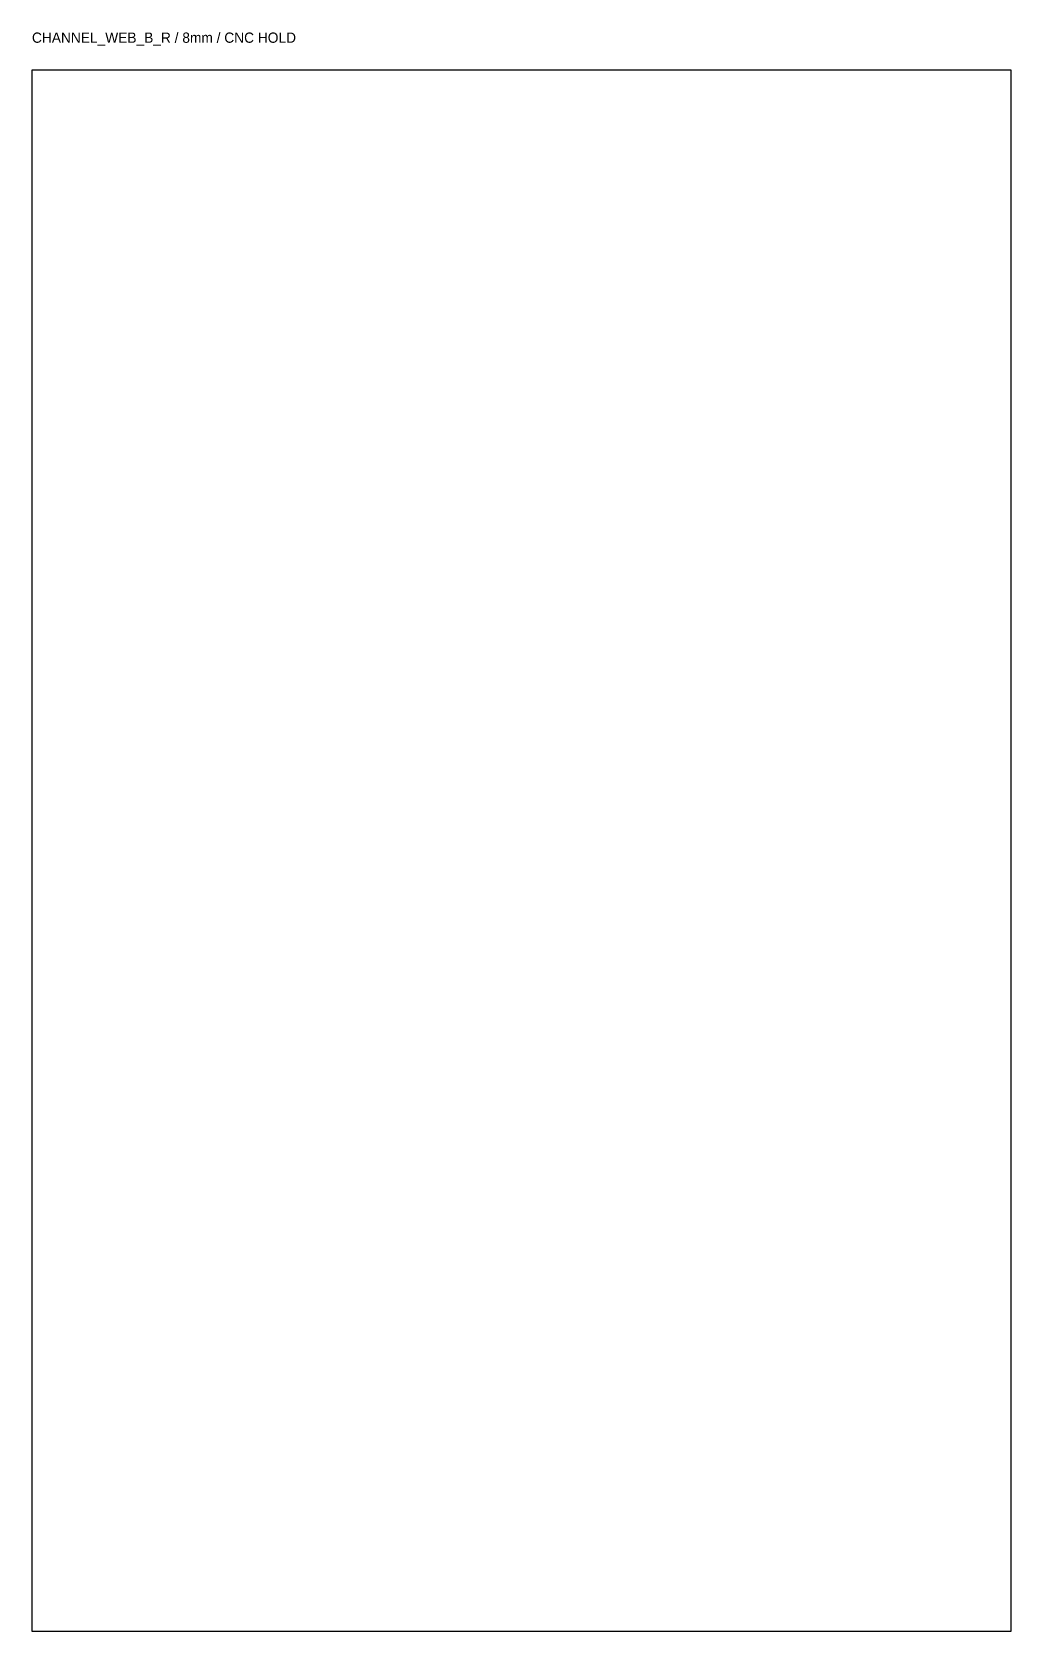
# Model space of a CAD drawing. Header units: millimetres. Extents: x 0 to 286, y 0 to 467.
import ezdxf

# ---------------------------------------------------------------- set-up
doc = ezdxf.new("R2010")
doc.units = ezdxf.units.MM
doc.layers.add('CUT_OUTER', color=7, linetype='Continuous')
doc.layers.add('INFO_NO_CUT', color=8, linetype='Continuous')

msp = doc.modelspace()

# ---------------------------------------------------------------- linework, layer by layer
at = {"layer": 'CUT_OUTER'}
msp.add_lwpolyline([(0, 0), (286, 0), (286, 456), (0, 456)], close=True, dxfattribs=at)

# ---------------------------------------------------------------- texts
at = {"layer": 'INFO_NO_CUT'}
msp.add_text('CHANNEL_WEB_B_R / 8mm / CNC HOLD', height=3, dxfattribs=at).set_placement((0, 464))

doc.saveas('drawing.dxf')
